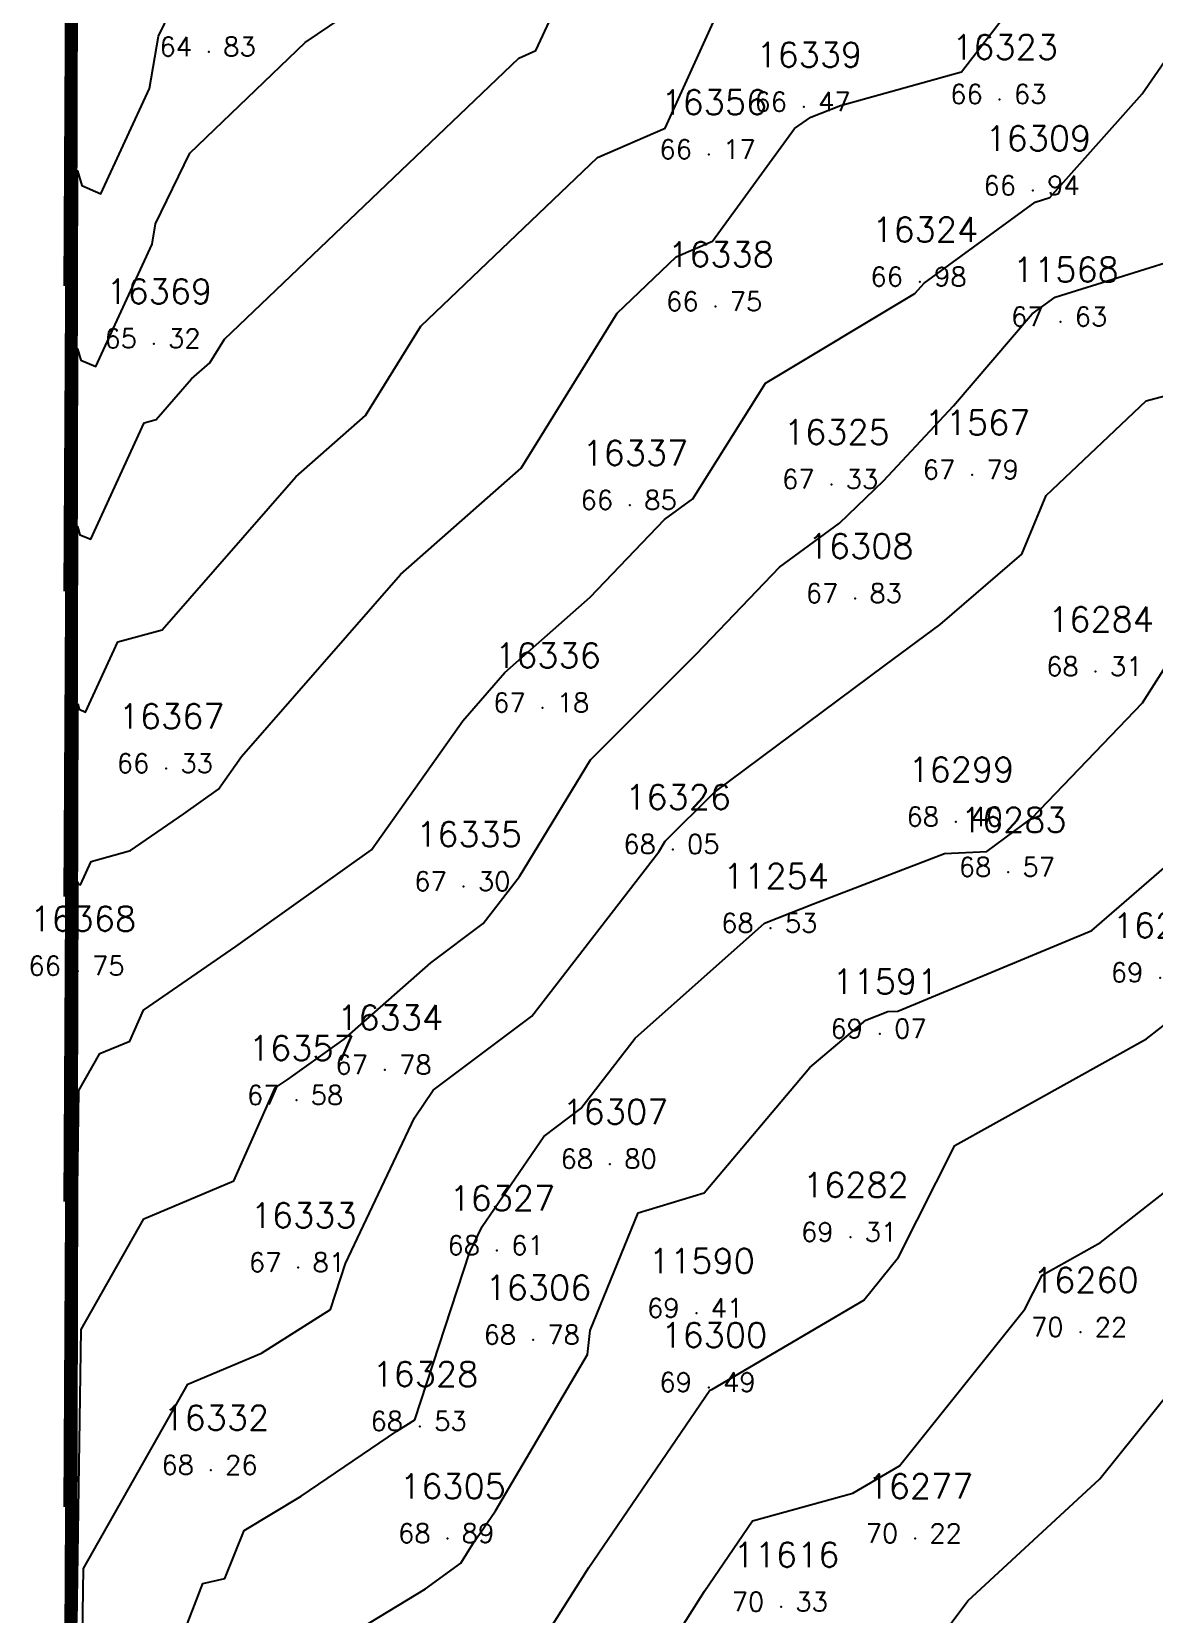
# Model space of a CAD drawing. Header units: millimetres. Extents: x 1412565 to 1412813, y 4931476 to 4931699.
# Drawn here: x 1412564.73 to 1412576.55, y 4931551.15 to 4931567.8 of the extents above; entities that cross this region are included whole.
import ezdxf
from ezdxf.enums import TextEntityAlignment as Align

# ---------------------------------------------------------------- set-up
doc = ezdxf.new("R2010")
doc.units = ezdxf.units.MM
for name, color, linetype in [('CIVIL', 50, 'Continuous'), ('CIVIL-DRAW', 80, 'Continuous'), ('CIVIL-NONAME', 130, 'Continuous'), ('CIVIL-TEXT', 240, 'Continuous'), ('CIVIL-Z', 50, 'Continuous'), ('Tcontours0', 7, 'Continuous'), ('Tcontours1', 7, 'Continuous'), ('Tcontours2', 7, 'Continuous')]:
    doc.layers.add(name, color=color, linetype=linetype)
doc.styles.add('CIVILCADMAIN', font='TXT.SHX')
doc.styles.get("Standard").update_dxf_attribs({"font": 'arial.ttf'})

# ---------------------------------------------------------------- blocks, each defined once
blk = doc.blocks.new('CIVIL-ZZ')
at = {"layer": 'CIVIL-DRAW'}
blk.add_point((0, 0), dxfattribs=at)
at = {"layer": 'CIVIL-NONAME'}
blk.add_attdef('NAME', text='', height=1.8, dxfattribs=at).set_placement((0, 2.1), align=Align.CENTER)
at = {"layer": 'CIVIL-TEXT', "flags": 8}
blk.add_attdef('TEXT', text='', height=2, dxfattribs=at).set_placement((0.2, -3.3), align=Align.CENTER)
at = {"layer": 'CIVIL-Z'}
blk.add_attdef('Z1', text='', height=1.6, dxfattribs=at).set_placement((-0.75, -0.225), align=Align.RIGHT)
blk.add_attdef('Z2', (0.75, -0.225), '', height=1.6, dxfattribs=at)

msp = doc.modelspace()

# ---------------------------------------------------------------- linework, layer by layer
at = {"layer": 'Tcontours0'}
for points, elevation in [([(1412565.077, 4931536.228), (1412565.118, 4931543.543), (1412565.18, 4931573.397), (1412565.208, 4931583.172)], 60), ([(1412565.175, 4931550.11), (1412565.217, 4931564.467), (1412565.252, 4931564.346), (1412565.41, 4931564.279), (1412566.002, 4931565.568), (1412566.039, 4931565.782), (1412566.399, 4931566.525), (1412567.613, 4931567.689), (1412568.79, 4931568.488)], 65), ([(1412570.513, 4931549.339), (1412571.816, 4931551.395), (1412572.321, 4931552.138), (1412573.376, 4931552.429), (1412573.866, 4931552.716), (1412575.185, 4931554.362), (1412575.366, 4931554.721), (1412575.982, 4931555.063), (1412577.85, 4931556.525)], 70)]:
    msp.add_lwpolyline(points, dxfattribs=dict(at, elevation=elevation))
at = {"layer": 'Tcontours1'}
for points, elevation in [([(1412565.081, 4931561.916), (1412565.145, 4931573.364), (1412565.184, 4931592.026)], 56), ([(1412565.08, 4931555.494), (1412565.138, 4931565.909), (1412565.183, 4931587.369)], 57), ([(1412565.078, 4931542.65), (1412565.125, 4931550.998), (1412565.181, 4931578.054), (1412565.207, 4931586.914)], 59), ([(1412565.079, 4931549.072), (1412565.131, 4931558.453), (1412565.182, 4931582.711)], 58), ([(1412565.075, 4931523.384), (1412565.104, 4931528.632), (1412565.178, 4931564.082), (1412565.212, 4931575.69), (1412565.306, 4931575.363), (1412565.735, 4931575.18), (1412565.834, 4931575.395), (1412565.92, 4931575.893), (1412566.657, 4931576.638), (1412566.918, 4931576.981), (1412567.185, 4931577.425), (1412568.007, 4931577.291), (1412569.066, 4931577.385), (1412569.679, 4931577.731), (1412570.864, 4931578.082), (1412571.278, 4931578.187), (1412572.093, 4931578.423), (1412573.422, 4931579.519)], 62), ([(1412565.076, 4931529.806), (1412565.111, 4931536.088), (1412565.179, 4931568.739), (1412565.21, 4931579.431)], 61), ([(1412565.098, 4931521.177), (1412565.177, 4931559.425), (1412565.214, 4931571.949), (1412565.288, 4931571.691), (1412565.627, 4931571.546), (1412565.89, 4931572.119), (1412566.12, 4931573.447), (1412567.337, 4931574.678), (1412567.81, 4931575.159), (1412568.09, 4931575.336), (1412568.326, 4931575.528), (1412569.126, 4931575.985), (1412569.781, 4931576.043), (1412570.332, 4931576.354), (1412571.005, 4931576.584), (1412571.712, 4931577.033), (1412572.273, 4931577.175), (1412573.126, 4931577.423), (1412573.978, 4931577.619), (1412574.595, 4931578.289), (1412575.308, 4931579.31)], 63), ([(1412565.173, 4931540.796), (1412565.216, 4931555.635), (1412565.232, 4931556.663), (1412565.452, 4931557.051), (1412565.767, 4931557.184), (1412565.913, 4931557.51), (1412566.884, 4931558.179), (1412568.312, 4931559.194), (1412569.271, 4931560.554), (1412569.714, 4931561.061), (1412570.612, 4931561.852), (1412571.393, 4931562.67), (1412571.693, 4931562.889), (1412572.456, 4931564.104), (1412574.027, 4931565.048), (1412574.094, 4931565.12), (1412574.126, 4931565.157), (1412575.295, 4931566.01), (1412575.449, 4931566.058), (1412576.421, 4931567.149), (1412576.688, 4931567.533), (1412578.818, 4931569.411)], 67), ([(1412565.091, 4931513.722), (1412565.176, 4931554.768), (1412565.215, 4931568.208)], 64), ([(1412565.174, 4931545.453), (1412565.219, 4931560.726), (1412565.234, 4931560.674), (1412565.301, 4931560.645), (1412565.64, 4931561.382), (1412566.108, 4931561.511), (1412567.515, 4931563.12), (1412568.247, 4931563.764), (1412568.83, 4931564.705), (1412570.689, 4931566.479), (1412571.399, 4931566.787), (1412572.051, 4931568.219)], 66), ([(1412565.202, 4931546.494), (1412565.279, 4931551.635), (1412566.379, 4931553.574), (1412567.152, 4931553.901), (1412567.878, 4931554.359), (1412568.036, 4931554.843), (1412568.763, 4931556.376), (1412568.961, 4931556.666), (1412569.999, 4931557.447), (1412571.333, 4931559.174), (1412571.401, 4931559.286), (1412571.916, 4931559.8), (1412573.716, 4931561.139), (1412574.296, 4931561.567), (1412575.155, 4931562.304), (1412575.411, 4931562.924), (1412576.462, 4931563.92), (1412577.563, 4931564.213), (1412578.596, 4931564.299), (1412578.824, 4931565.17), (1412578.853, 4931565.632), (1412579.131, 4931565.985), (1412580.575, 4931567.399), (1412581.938, 4931568.301)], 68), ([(1412567.699, 4931550.706), (1412568.877, 4931551.42), (1412569.249, 4931551.691), (1412569.378, 4931551.895), (1412569.614, 4931552.242), (1412570.583, 4931553.885), (1412570.611, 4931554.138), (1412571.118, 4931555.375), (1412571.812, 4931555.588), (1412572.924, 4931556.905), (1412573.511, 4931557.404), (1412573.744, 4931557.493), (1412573.849, 4931557.498), (1412575.892, 4931558.348), (1412577.385, 4931559.642)], 69)]:
    msp.add_lwpolyline(points, dxfattribs=dict(at, elevation=elevation))
at = {"layer": 'Tcontours2'}
for points, elevation in [([(1412565.081, 4931565.127), (1412565.148, 4931577.091), (1412565.184, 4931594.355)], 55.5), ([(1412565.08, 4931558.705), (1412565.142, 4931569.636), (1412565.183, 4931589.697)], 56.5), ([(1412565.077, 4931539.439), (1412565.121, 4931547.271), (1412565.18, 4931575.725), (1412565.208, 4931585.043)], 59.5), ([(1412565.079, 4931552.283), (1412565.135, 4931562.181), (1412565.182, 4931585.04)], 57.5), ([(1412565.076, 4931533.017), (1412565.114, 4931539.815), (1412565.179, 4931571.068), (1412565.209, 4931581.302)], 60.5), ([(1412565.078, 4931545.861), (1412565.128, 4931554.726), (1412565.181, 4931580.383)], 58.5), ([(1412565.101, 4931524.905), (1412565.177, 4931561.753), (1412565.213, 4931573.82), (1412565.297, 4931573.527), (1412565.681, 4931573.363), (1412565.862, 4931573.757), (1412566.02, 4931574.67), (1412567.37, 4931576.036), (1412567.675, 4931576.436), (1412567.929, 4931576.581), (1412569.424, 4931576.714), (1412570.604, 4931577.381), (1412570.672, 4931577.401), (1412571.775, 4931577.681), (1412573.578, 4931578.205), (1412573.695, 4931578.232), (1412573.78, 4931578.324), (1412575.01, 4931580.085)], 62.5), ([(1412565.076, 4931526.595), (1412565.108, 4931532.36), (1412565.178, 4931566.411), (1412565.211, 4931577.561), (1412565.315, 4931577.199), (1412565.789, 4931576.997), (1412565.806, 4931577.032), (1412565.82, 4931577.115), (1412565.943, 4931577.24), (1412565.986, 4931577.297), (1412566.636, 4931578.376), (1412568.63, 4931578.049), (1412568.709, 4931578.056), (1412568.754, 4931578.082), (1412569.063, 4931578.173), (1412570.643, 4931579.282)], 61.5), ([(1412565.094, 4931517.45), (1412565.176, 4931557.096), (1412565.214, 4931570.079)], 63.5), ([(1412565.087, 4931509.994), (1412565.176, 4931552.439), (1412565.216, 4931566.337), (1412565.261, 4931566.183), (1412565.464, 4931566.096), (1412565.974, 4931567.206), (1412566.069, 4931567.755), (1412566.512, 4931568.668)], 64.5), ([(1412565.174, 4931543.124), (1412565.22, 4931558.855), (1412565.225, 4931558.838), (1412565.247, 4931558.828), (1412565.36, 4931559.074), (1412565.774, 4931559.188), (1412566.336, 4931559.575), (1412566.699, 4931559.833), (1412566.942, 4931560.178), (1412568.615, 4931562.09), (1412569.884, 4931563.209), (1412570.897, 4931564.842), (1412571.516, 4931565.433), (1412571.9, 4931565.6), (1412572.76, 4931566.785), (1412572.932, 4931566.902), (1412573.246, 4931567.025), (1412574.519, 4931567.38), (1412575.159, 4931568.214)], 66.5), ([(1412565.209, 4931551.065), (1412565.256, 4931554.149), (1412565.915, 4931555.312), (1412566.862, 4931555.712), (1412567.298, 4931556.691), (1412567.432, 4931556.783), (1412568.023, 4931557.203), (1412568.934, 4931558.006), (1412569.485, 4931558.421), (1412569.867, 4931558.914), (1412570.614, 4931560.142), (1412571.73, 4931561.256), (1412572.602, 4931562.17), (1412573.235, 4931562.632), (1412573.697, 4931563.077), (1412574.433, 4931563.867), (1412575.264, 4931564.834), (1412575.505, 4931565.01), (1412576.941, 4931565.458), (1412577.013, 4931565.539), (1412577.756, 4931566.609), (1412578.702, 4931567.444), (1412579.17, 4931567.999)], 67.5), ([(1412565.175, 4931547.782), (1412565.218, 4931562.596), (1412565.243, 4931562.51), (1412565.356, 4931562.462), (1412565.919, 4931563.689), (1412566.043, 4931563.723), (1412566.416, 4931564.149), (1412566.609, 4931564.32), (1412566.764, 4931564.569), (1412569.861, 4931567.524), (1412570.041, 4931567.603), (1412570.207, 4931567.966)], 65.5), ([(1412573.563, 4931549.928), (1412574.585, 4931551.293), (1412575.976, 4931552.579), (1412576.918, 4931553.753), (1412577.932, 4931554.823), (1412578.804, 4931555.506), (1412579.016, 4931555.93), (1412579.583, 4931556.341), (1412580.499, 4931557.203), (1412581.423, 4931557.893), (1412582.153, 4931559.029), (1412582.596, 4931559.416), (1412583.114, 4931559.646), (1412584.209, 4931560.376), (1412585.013, 4931561.223), (1412586.208, 4931562.155), (1412587.169, 4931562.694)], 70.5), ([(1412566.319, 4931550.912), (1412566.536, 4931551.477), (1412566.766, 4931551.528), (1412566.97, 4931552.033), (1412567.569, 4931552.396), (1412568.576, 4931553.079), (1412568.767, 4931553.2), (1412569.343, 4931554.955), (1412569.474, 4931555.232), (1412570.123, 4931556.181), (1412570.512, 4931556.474), (1412571.084, 4931557.214), (1412572.446, 4931558.422), (1412572.96, 4931558.628), (1412574.341, 4931559.157), (1412574.784, 4931559.178), (1412575.258, 4931559.528), (1412576.423, 4931560.742), (1412576.873, 4931561.446)], 68.5), ([(1412569.881, 4931550.515), (1412570.597, 4931551.645), (1412571.869, 4931553.512), (1412571.89, 4931553.518), (1412573.492, 4931554.458), (1412573.855, 4931554.911), (1412574.449, 4931556.086), (1412576.465, 4931557.207), (1412576.896, 4931557.544)], 69.5)]:
    msp.add_lwpolyline(points, dxfattribs=dict(at, elevation=elevation))

# ---------------------------------------------------------------- block references
at = {"layer": 'CIVIL'}
ref = msp.add_blockref('CIVIL-ZZ', (1412566.6, 4931567.59, 64.83), dxfattribs=dict(at, xscale=0.2, yscale=0.2))
ref.add_attrib('Z2', '83', (1412566.75, 4931567.545), dxfattribs={"layer": 'CIVIL-Z', "height": 0.2, "style": 'CIVILCADMAIN'})
ref.add_attrib('Z1', '64', (1412566.08, 4931567.545), dxfattribs={"layer": 'CIVIL-Z', "height": 0.2, "style": 'CIVILCADMAIN'})
ref.add_attrib('NAME', '16381', (1412566.1, 4931568.01), dxfattribs={"layer": 'CIVIL-NONAME', "height": 0.26, "style": 'CIVILCADMAIN'})
ref = msp.add_blockref('CIVIL-ZZ', (1412572.86, 4931567.01, 66.47), dxfattribs=dict(at, xscale=0.2, yscale=0.2))
ref.add_attrib('Z2', '47', (1412573.01, 4931566.965), dxfattribs={"layer": 'CIVIL-Z', "height": 0.2, "style": 'CIVILCADMAIN'})
ref.add_attrib('Z1', '66', (1412572.34, 4931566.965), dxfattribs={"layer": 'CIVIL-Z', "height": 0.2, "style": 'CIVILCADMAIN'})
ref.add_attrib('NAME', '16339', (1412572.36, 4931567.43), dxfattribs={"layer": 'CIVIL-NONAME', "height": 0.26, "style": 'CIVILCADMAIN'})
ref = msp.add_blockref('CIVIL-ZZ', (1412574.92, 4931567.09, 66.63), dxfattribs=dict(at, xscale=0.2, yscale=0.2))
ref.add_attrib('Z2', '63', (1412575.07, 4931567.045), dxfattribs={"layer": 'CIVIL-Z', "height": 0.2, "style": 'CIVILCADMAIN'})
ref.add_attrib('Z1', '66', (1412574.4, 4931567.045), dxfattribs={"layer": 'CIVIL-Z', "height": 0.2, "style": 'CIVILCADMAIN'})
ref.add_attrib('NAME', '16323', (1412574.42, 4931567.51), dxfattribs={"layer": 'CIVIL-NONAME', "height": 0.26, "style": 'CIVILCADMAIN'})
ref = msp.add_blockref('CIVIL-ZZ', (1412571.86, 4931566.51, 66.17), dxfattribs=dict(at, xscale=0.2, yscale=0.2))
ref.add_attrib('Z2', '17', (1412572.01, 4931566.465), dxfattribs={"layer": 'CIVIL-Z', "height": 0.2, "style": 'CIVILCADMAIN'})
ref.add_attrib('Z1', '66', (1412571.34, 4931566.465), dxfattribs={"layer": 'CIVIL-Z', "height": 0.2, "style": 'CIVILCADMAIN'})
ref.add_attrib('NAME', '16356', (1412571.36, 4931566.93), dxfattribs={"layer": 'CIVIL-NONAME', "height": 0.26, "style": 'CIVILCADMAIN'})
ref = msp.add_blockref('CIVIL-ZZ', (1412575.27, 4931566.13, 66.94), dxfattribs=dict(at, xscale=0.2, yscale=0.2))
ref.add_attrib('Z2', '94', (1412575.42, 4931566.085), dxfattribs={"layer": 'CIVIL-Z', "height": 0.2, "style": 'CIVILCADMAIN'})
ref.add_attrib('Z1', '66', (1412574.75, 4931566.085), dxfattribs={"layer": 'CIVIL-Z', "height": 0.2, "style": 'CIVILCADMAIN'})
ref.add_attrib('NAME', '16309', (1412574.77, 4931566.55), dxfattribs={"layer": 'CIVIL-NONAME', "height": 0.26, "style": 'CIVILCADMAIN'})
ref = msp.add_blockref('CIVIL-ZZ', (1412574.08, 4931565.17, 66.98), dxfattribs=dict(at, xscale=0.2, yscale=0.2))
ref.add_attrib('Z2', '98', (1412574.23, 4931565.125), dxfattribs={"layer": 'CIVIL-Z', "height": 0.2, "style": 'CIVILCADMAIN'})
ref.add_attrib('Z1', '66', (1412573.56, 4931565.125), dxfattribs={"layer": 'CIVIL-Z', "height": 0.2, "style": 'CIVILCADMAIN'})
ref.add_attrib('NAME', '16324', (1412573.58, 4931565.59), dxfattribs={"layer": 'CIVIL-NONAME', "height": 0.26, "style": 'CIVILCADMAIN'})
ref = msp.add_blockref('CIVIL-ZZ', (1412571.93, 4931564.91, 66.75), dxfattribs=dict(at, xscale=0.2, yscale=0.2))
ref.add_attrib('Z2', '75', (1412572.08, 4931564.865), dxfattribs={"layer": 'CIVIL-Z', "height": 0.2, "style": 'CIVILCADMAIN'})
ref.add_attrib('Z1', '66', (1412571.41, 4931564.865), dxfattribs={"layer": 'CIVIL-Z', "height": 0.2, "style": 'CIVILCADMAIN'})
ref.add_attrib('NAME', '16338', (1412571.43, 4931565.33), dxfattribs={"layer": 'CIVIL-NONAME', "height": 0.26, "style": 'CIVILCADMAIN'})
ref = msp.add_blockref('CIVIL-ZZ', (1412575.56, 4931564.75, 67.63), dxfattribs=dict(at, xscale=0.2, yscale=0.2))
ref.add_attrib('Z2', '63', (1412575.71, 4931564.705), dxfattribs={"layer": 'CIVIL-Z', "height": 0.2, "style": 'CIVILCADMAIN'})
ref.add_attrib('Z1', '67', (1412575.04, 4931564.705), dxfattribs={"layer": 'CIVIL-Z', "height": 0.2, "style": 'CIVILCADMAIN'})
ref.add_attrib('NAME', '11568', (1412575.06, 4931565.17), dxfattribs={"layer": 'CIVIL-NONAME', "height": 0.26, "style": 'CIVILCADMAIN'})
ref = msp.add_blockref('CIVIL-ZZ', (1412566.02, 4931564.52, 65.32), dxfattribs=dict(at, xscale=0.2, yscale=0.2))
ref.add_attrib('Z2', '32', (1412566.17, 4931564.475), dxfattribs={"layer": 'CIVIL-Z', "height": 0.2, "style": 'CIVILCADMAIN'})
ref.add_attrib('Z1', '65', (1412565.5, 4931564.475), dxfattribs={"layer": 'CIVIL-Z', "height": 0.2, "style": 'CIVILCADMAIN'})
ref.add_attrib('NAME', '16369', (1412565.52, 4931564.94), dxfattribs={"layer": 'CIVIL-NONAME', "height": 0.26, "style": 'CIVILCADMAIN'})
ref = msp.add_blockref('CIVIL-ZZ', (1412573.15, 4931563.04, 67.33), dxfattribs=dict(at, xscale=0.2, yscale=0.2))
ref.add_attrib('Z2', '33', (1412573.3, 4931562.995), dxfattribs={"layer": 'CIVIL-Z', "height": 0.2, "style": 'CIVILCADMAIN'})
ref.add_attrib('Z1', '67', (1412572.63, 4931562.995), dxfattribs={"layer": 'CIVIL-Z', "height": 0.2, "style": 'CIVILCADMAIN'})
ref.add_attrib('NAME', '16325', (1412572.65, 4931563.46), dxfattribs={"layer": 'CIVIL-NONAME', "height": 0.26, "style": 'CIVILCADMAIN'})
ref = msp.add_blockref('CIVIL-ZZ', (1412574.63, 4931563.14, 67.79), dxfattribs=dict(at, xscale=0.2, yscale=0.2))
ref.add_attrib('Z2', '79', (1412574.78, 4931563.095), dxfattribs={"layer": 'CIVIL-Z', "height": 0.2, "style": 'CIVILCADMAIN'})
ref.add_attrib('Z1', '67', (1412574.11, 4931563.095), dxfattribs={"layer": 'CIVIL-Z', "height": 0.2, "style": 'CIVILCADMAIN'})
ref.add_attrib('NAME', '11567', (1412574.13, 4931563.56), dxfattribs={"layer": 'CIVIL-NONAME', "height": 0.26, "style": 'CIVILCADMAIN'})
ref = msp.add_blockref('CIVIL-ZZ', (1412571.03, 4931562.82, 66.85), dxfattribs=dict(at, xscale=0.2, yscale=0.2))
ref.add_attrib('Z2', '85', (1412571.18, 4931562.775), dxfattribs={"layer": 'CIVIL-Z', "height": 0.2, "style": 'CIVILCADMAIN'})
ref.add_attrib('Z1', '66', (1412570.51, 4931562.775), dxfattribs={"layer": 'CIVIL-Z', "height": 0.2, "style": 'CIVILCADMAIN'})
ref.add_attrib('NAME', '16337', (1412570.53, 4931563.24), dxfattribs={"layer": 'CIVIL-NONAME', "height": 0.26, "style": 'CIVILCADMAIN'})
ref = msp.add_blockref('CIVIL-ZZ', (1412573.4, 4931561.84, 67.83), dxfattribs=dict(at, xscale=0.2, yscale=0.2))
ref.add_attrib('Z2', '83', (1412573.55, 4931561.795), dxfattribs={"layer": 'CIVIL-Z', "height": 0.2, "style": 'CIVILCADMAIN'})
ref.add_attrib('Z1', '67', (1412572.88, 4931561.795), dxfattribs={"layer": 'CIVIL-Z', "height": 0.2, "style": 'CIVILCADMAIN'})
ref.add_attrib('NAME', '16308', (1412572.9, 4931562.26), dxfattribs={"layer": 'CIVIL-NONAME', "height": 0.26, "style": 'CIVILCADMAIN'})
ref = msp.add_blockref('CIVIL-ZZ', (1412575.93, 4931561.07, 68.31), dxfattribs=dict(at, xscale=0.2, yscale=0.2))
ref.add_attrib('Z2', '31', (1412576.08, 4931561.025), dxfattribs={"layer": 'CIVIL-Z', "height": 0.2, "style": 'CIVILCADMAIN'})
ref.add_attrib('Z1', '68', (1412575.41, 4931561.025), dxfattribs={"layer": 'CIVIL-Z', "height": 0.2, "style": 'CIVILCADMAIN'})
ref.add_attrib('NAME', '16284', (1412575.43, 4931561.49), dxfattribs={"layer": 'CIVIL-NONAME', "height": 0.26, "style": 'CIVILCADMAIN'})
ref = msp.add_blockref('CIVIL-ZZ', (1412570.11, 4931560.69, 67.18), dxfattribs=dict(at, xscale=0.2, yscale=0.2))
ref.add_attrib('Z2', '18', (1412570.26, 4931560.645), dxfattribs={"layer": 'CIVIL-Z', "height": 0.2, "style": 'CIVILCADMAIN'})
ref.add_attrib('Z1', '67', (1412569.59, 4931560.645), dxfattribs={"layer": 'CIVIL-Z', "height": 0.2, "style": 'CIVILCADMAIN'})
ref.add_attrib('NAME', '16336', (1412569.61, 4931561.11), dxfattribs={"layer": 'CIVIL-NONAME', "height": 0.26, "style": 'CIVILCADMAIN'})
ref = msp.add_blockref('CIVIL-ZZ', (1412566.15, 4931560.05, 66.33), dxfattribs=dict(at, xscale=0.2, yscale=0.2))
ref.add_attrib('Z2', '33', (1412566.3, 4931560.005), dxfattribs={"layer": 'CIVIL-Z', "height": 0.2, "style": 'CIVILCADMAIN'})
ref.add_attrib('Z1', '66', (1412565.63, 4931560.005), dxfattribs={"layer": 'CIVIL-Z', "height": 0.2, "style": 'CIVILCADMAIN'})
ref.add_attrib('NAME', '16367', (1412565.65, 4931560.47), dxfattribs={"layer": 'CIVIL-NONAME', "height": 0.26, "style": 'CIVILCADMAIN'})
ref = msp.add_blockref('CIVIL-ZZ', (1412574.46, 4931559.49, 68.4), dxfattribs=dict(at, xscale=0.2, yscale=0.2))
ref.add_attrib('Z2', '40', (1412574.61, 4931559.445), dxfattribs={"layer": 'CIVIL-Z', "height": 0.2, "style": 'CIVILCADMAIN'})
ref.add_attrib('Z1', '68', (1412573.94, 4931559.445), dxfattribs={"layer": 'CIVIL-Z', "height": 0.2, "style": 'CIVILCADMAIN'})
ref.add_attrib('NAME', '16299', (1412573.96, 4931559.91), dxfattribs={"layer": 'CIVIL-NONAME', "height": 0.26, "style": 'CIVILCADMAIN'})
ref = msp.add_blockref('CIVIL-ZZ', (1412571.48, 4931559.2, 68.05), dxfattribs=dict(at, xscale=0.2, yscale=0.2))
ref.add_attrib('Z2', '05', (1412571.63, 4931559.155), dxfattribs={"layer": 'CIVIL-Z', "height": 0.2, "style": 'CIVILCADMAIN'})
ref.add_attrib('Z1', '68', (1412570.96, 4931559.155), dxfattribs={"layer": 'CIVIL-Z', "height": 0.2, "style": 'CIVILCADMAIN'})
ref.add_attrib('NAME', '16326', (1412570.98, 4931559.62), dxfattribs={"layer": 'CIVIL-NONAME', "height": 0.26, "style": 'CIVILCADMAIN'})
ref = msp.add_blockref('CIVIL-ZZ', (1412575.01, 4931558.96, 68.57), dxfattribs=dict(at, xscale=0.2, yscale=0.2))
ref.add_attrib('Z2', '57', (1412575.16, 4931558.915), dxfattribs={"layer": 'CIVIL-Z', "height": 0.2, "style": 'CIVILCADMAIN'})
ref.add_attrib('Z1', '68', (1412574.49, 4931558.915), dxfattribs={"layer": 'CIVIL-Z', "height": 0.2, "style": 'CIVILCADMAIN'})
ref.add_attrib('NAME', '16283', (1412574.51, 4931559.38), dxfattribs={"layer": 'CIVIL-NONAME', "height": 0.26, "style": 'CIVILCADMAIN'})
ref = msp.add_blockref('CIVIL-ZZ', (1412569.28, 4931558.81, 67.3), dxfattribs=dict(at, xscale=0.2, yscale=0.2))
ref.add_attrib('Z2', '30', (1412569.43, 4931558.765), dxfattribs={"layer": 'CIVIL-Z', "height": 0.2, "style": 'CIVILCADMAIN'})
ref.add_attrib('Z1', '67', (1412568.76, 4931558.765), dxfattribs={"layer": 'CIVIL-Z', "height": 0.2, "style": 'CIVILCADMAIN'})
ref.add_attrib('NAME', '16335', (1412568.78, 4931559.23), dxfattribs={"layer": 'CIVIL-NONAME', "height": 0.26, "style": 'CIVILCADMAIN'})
ref = msp.add_blockref('CIVIL-ZZ', (1412572.51, 4931558.37, 68.53), dxfattribs=dict(at, xscale=0.2, yscale=0.2))
ref.add_attrib('Z2', '53', (1412572.66, 4931558.325), dxfattribs={"layer": 'CIVIL-Z', "height": 0.2, "style": 'CIVILCADMAIN'})
ref.add_attrib('Z1', '68', (1412571.99, 4931558.325), dxfattribs={"layer": 'CIVIL-Z', "height": 0.2, "style": 'CIVILCADMAIN'})
ref.add_attrib('NAME', '11254', (1412572.01, 4931558.79), dxfattribs={"layer": 'CIVIL-NONAME', "height": 0.26, "style": 'CIVILCADMAIN'})
ref = msp.add_blockref('CIVIL-ZZ', (1412565.22, 4931557.92, 66.75), dxfattribs=dict(at, xscale=0.2, yscale=0.2))
ref.add_attrib('Z2', '75', (1412565.37, 4931557.875), dxfattribs={"layer": 'CIVIL-Z', "height": 0.2, "style": 'CIVILCADMAIN'})
ref.add_attrib('Z1', '66', (1412564.7, 4931557.875), dxfattribs={"layer": 'CIVIL-Z', "height": 0.2, "style": 'CIVILCADMAIN'})
ref.add_attrib('NAME', '16368', (1412564.72, 4931558.34), dxfattribs={"layer": 'CIVIL-NONAME', "height": 0.26, "style": 'CIVILCADMAIN'})
ref = msp.add_blockref('CIVIL-ZZ', (1412576.61, 4931557.85, 69.35), dxfattribs=dict(at, xscale=0.2, yscale=0.2))
ref.add_attrib('Z2', '35', (1412576.76, 4931557.805), dxfattribs={"layer": 'CIVIL-Z', "height": 0.2, "style": 'CIVILCADMAIN'})
ref.add_attrib('Z1', '69', (1412576.09, 4931557.805), dxfattribs={"layer": 'CIVIL-Z', "height": 0.2, "style": 'CIVILCADMAIN'})
ref.add_attrib('NAME', '16276', (1412576.11, 4931558.27), dxfattribs={"layer": 'CIVIL-NONAME', "height": 0.26, "style": 'CIVILCADMAIN'})
ref = msp.add_blockref('CIVIL-ZZ', (1412573.66, 4931557.26, 69.07), dxfattribs=dict(at, xscale=0.2, yscale=0.2))
ref.add_attrib('Z2', '07', (1412573.81, 4931557.215), dxfattribs={"layer": 'CIVIL-Z', "height": 0.2, "style": 'CIVILCADMAIN'})
ref.add_attrib('Z1', '69', (1412573.14, 4931557.215), dxfattribs={"layer": 'CIVIL-Z', "height": 0.2, "style": 'CIVILCADMAIN'})
ref.add_attrib('NAME', '11591', (1412573.16, 4931557.68), dxfattribs={"layer": 'CIVIL-NONAME', "height": 0.26, "style": 'CIVILCADMAIN'})
ref = msp.add_blockref('CIVIL-ZZ', (1412568.45, 4931556.88, 67.78), dxfattribs=dict(at, xscale=0.2, yscale=0.2))
ref.add_attrib('Z2', '78', (1412568.6, 4931556.835), dxfattribs={"layer": 'CIVIL-Z', "height": 0.2, "style": 'CIVILCADMAIN'})
ref.add_attrib('Z1', '67', (1412567.93, 4931556.835), dxfattribs={"layer": 'CIVIL-Z', "height": 0.2, "style": 'CIVILCADMAIN'})
ref.add_attrib('NAME', '16334', (1412567.95, 4931557.3), dxfattribs={"layer": 'CIVIL-NONAME', "height": 0.26, "style": 'CIVILCADMAIN'})
ref = msp.add_blockref('CIVIL-ZZ', (1412567.52, 4931556.56, 67.58), dxfattribs=dict(at, xscale=0.2, yscale=0.2))
ref.add_attrib('Z2', '58', (1412567.67, 4931556.515), dxfattribs={"layer": 'CIVIL-Z', "height": 0.2, "style": 'CIVILCADMAIN'})
ref.add_attrib('Z1', '67', (1412567, 4931556.515), dxfattribs={"layer": 'CIVIL-Z', "height": 0.2, "style": 'CIVILCADMAIN'})
ref.add_attrib('NAME', '16357', (1412567.02, 4931556.98), dxfattribs={"layer": 'CIVIL-NONAME', "height": 0.26, "style": 'CIVILCADMAIN'})
ref = msp.add_blockref('CIVIL-ZZ', (1412570.82, 4931555.89, 68.8), dxfattribs=dict(at, xscale=0.2, yscale=0.2))
ref.add_attrib('Z2', '80', (1412570.97, 4931555.845), dxfattribs={"layer": 'CIVIL-Z', "height": 0.2, "style": 'CIVILCADMAIN'})
ref.add_attrib('Z1', '68', (1412570.3, 4931555.845), dxfattribs={"layer": 'CIVIL-Z', "height": 0.2, "style": 'CIVILCADMAIN'})
ref.add_attrib('NAME', '16307', (1412570.32, 4931556.31), dxfattribs={"layer": 'CIVIL-NONAME', "height": 0.26, "style": 'CIVILCADMAIN'})
ref = msp.add_blockref('CIVIL-ZZ', (1412573.35, 4931555.12, 69.31), dxfattribs=dict(at, xscale=0.2, yscale=0.2))
ref.add_attrib('Z2', '31', (1412573.5, 4931555.075), dxfattribs={"layer": 'CIVIL-Z', "height": 0.2, "style": 'CIVILCADMAIN'})
ref.add_attrib('Z1', '69', (1412572.83, 4931555.075), dxfattribs={"layer": 'CIVIL-Z', "height": 0.2, "style": 'CIVILCADMAIN'})
ref.add_attrib('NAME', '16282', (1412572.85, 4931555.54), dxfattribs={"layer": 'CIVIL-NONAME', "height": 0.26, "style": 'CIVILCADMAIN'})
ref = msp.add_blockref('CIVIL-ZZ', (1412569.63, 4931554.98, 68.61), dxfattribs=dict(at, xscale=0.2, yscale=0.2))
ref.add_attrib('Z2', '61', (1412569.78, 4931554.935), dxfattribs={"layer": 'CIVIL-Z', "height": 0.2, "style": 'CIVILCADMAIN'})
ref.add_attrib('Z1', '68', (1412569.11, 4931554.935), dxfattribs={"layer": 'CIVIL-Z', "height": 0.2, "style": 'CIVILCADMAIN'})
ref.add_attrib('NAME', '16327', (1412569.13, 4931555.4), dxfattribs={"layer": 'CIVIL-NONAME', "height": 0.26, "style": 'CIVILCADMAIN'})
ref = msp.add_blockref('CIVIL-ZZ', (1412567.54, 4931554.8, 67.81), dxfattribs=dict(at, xscale=0.2, yscale=0.2))
ref.add_attrib('Z2', '81', (1412567.69, 4931554.755), dxfattribs={"layer": 'CIVIL-Z', "height": 0.2, "style": 'CIVILCADMAIN'})
ref.add_attrib('Z1', '67', (1412567.02, 4931554.755), dxfattribs={"layer": 'CIVIL-Z', "height": 0.2, "style": 'CIVILCADMAIN'})
ref.add_attrib('NAME', '16333', (1412567.04, 4931555.22), dxfattribs={"layer": 'CIVIL-NONAME', "height": 0.26, "style": 'CIVILCADMAIN'})
ref = msp.add_blockref('CIVIL-ZZ', (1412571.73, 4931554.32, 69.41), dxfattribs=dict(at, xscale=0.2, yscale=0.2))
ref.add_attrib('Z2', '41', (1412571.88, 4931554.275), dxfattribs={"layer": 'CIVIL-Z', "height": 0.2, "style": 'CIVILCADMAIN'})
ref.add_attrib('Z1', '69', (1412571.21, 4931554.275), dxfattribs={"layer": 'CIVIL-Z', "height": 0.2, "style": 'CIVILCADMAIN'})
ref.add_attrib('NAME', '11590', (1412571.23, 4931554.74), dxfattribs={"layer": 'CIVIL-NONAME', "height": 0.26, "style": 'CIVILCADMAIN'})
ref = msp.add_blockref('CIVIL-ZZ', (1412570.01, 4931554.04, 68.78), dxfattribs=dict(at, xscale=0.2, yscale=0.2))
ref.add_attrib('Z2', '78', (1412570.16, 4931553.995), dxfattribs={"layer": 'CIVIL-Z', "height": 0.2, "style": 'CIVILCADMAIN'})
ref.add_attrib('Z1', '68', (1412569.49, 4931553.995), dxfattribs={"layer": 'CIVIL-Z', "height": 0.2, "style": 'CIVILCADMAIN'})
ref.add_attrib('NAME', '16306', (1412569.51, 4931554.46), dxfattribs={"layer": 'CIVIL-NONAME', "height": 0.26, "style": 'CIVILCADMAIN'})
ref = msp.add_blockref('CIVIL-ZZ', (1412575.77, 4931554.12, 70.22), dxfattribs=dict(at, xscale=0.2, yscale=0.2))
ref.add_attrib('Z2', '22', (1412575.92, 4931554.075), dxfattribs={"layer": 'CIVIL-Z', "height": 0.2, "style": 'CIVILCADMAIN'})
ref.add_attrib('Z1', '70', (1412575.25, 4931554.075), dxfattribs={"layer": 'CIVIL-Z', "height": 0.2, "style": 'CIVILCADMAIN'})
ref.add_attrib('NAME', '16260', (1412575.27, 4931554.54), dxfattribs={"layer": 'CIVIL-NONAME', "height": 0.26, "style": 'CIVILCADMAIN'})
ref = msp.add_blockref('CIVIL-ZZ', (1412571.86, 4931553.54, 69.49), dxfattribs=dict(at, xscale=0.2, yscale=0.2))
ref.add_attrib('Z2', '49', (1412572.01, 4931553.495), dxfattribs={"layer": 'CIVIL-Z', "height": 0.2, "style": 'CIVILCADMAIN'})
ref.add_attrib('Z1', '69', (1412571.34, 4931553.495), dxfattribs={"layer": 'CIVIL-Z', "height": 0.2, "style": 'CIVILCADMAIN'})
ref.add_attrib('NAME', '16300', (1412571.36, 4931553.96), dxfattribs={"layer": 'CIVIL-NONAME', "height": 0.26, "style": 'CIVILCADMAIN'})
ref = msp.add_blockref('CIVIL-ZZ', (1412568.82, 4931553.13, 68.53), dxfattribs=dict(at, xscale=0.2, yscale=0.2))
ref.add_attrib('Z2', '53', (1412568.97, 4931553.085), dxfattribs={"layer": 'CIVIL-Z', "height": 0.2, "style": 'CIVILCADMAIN'})
ref.add_attrib('Z1', '68', (1412568.3, 4931553.085), dxfattribs={"layer": 'CIVIL-Z', "height": 0.2, "style": 'CIVILCADMAIN'})
ref.add_attrib('NAME', '16328', (1412568.32, 4931553.55), dxfattribs={"layer": 'CIVIL-NONAME', "height": 0.26, "style": 'CIVILCADMAIN'})
ref = msp.add_blockref('CIVIL-ZZ', (1412566.62, 4931552.67, 68.26), dxfattribs=dict(at, xscale=0.2, yscale=0.2))
ref.add_attrib('Z2', '26', (1412566.77, 4931552.625), dxfattribs={"layer": 'CIVIL-Z', "height": 0.2, "style": 'CIVILCADMAIN'})
ref.add_attrib('Z1', '68', (1412566.1, 4931552.625), dxfattribs={"layer": 'CIVIL-Z', "height": 0.2, "style": 'CIVILCADMAIN'})
ref.add_attrib('NAME', '16332', (1412566.12, 4931553.09), dxfattribs={"layer": 'CIVIL-NONAME', "height": 0.26, "style": 'CIVILCADMAIN'})
ref = msp.add_blockref('CIVIL-ZZ', (1412569.11, 4931551.95, 68.89), dxfattribs=dict(at, xscale=0.2, yscale=0.2))
ref.add_attrib('Z2', '89', (1412569.26, 4931551.905), dxfattribs={"layer": 'CIVIL-Z', "height": 0.2, "style": 'CIVILCADMAIN'})
ref.add_attrib('Z1', '68', (1412568.59, 4931551.905), dxfattribs={"layer": 'CIVIL-Z', "height": 0.2, "style": 'CIVILCADMAIN'})
ref.add_attrib('NAME', '16305', (1412568.61, 4931552.37), dxfattribs={"layer": 'CIVIL-NONAME', "height": 0.26, "style": 'CIVILCADMAIN'})
ref = msp.add_blockref('CIVIL-ZZ', (1412574.03, 4931551.95, 70.22), dxfattribs=dict(at, xscale=0.2, yscale=0.2))
ref.add_attrib('Z2', '22', (1412574.18, 4931551.905), dxfattribs={"layer": 'CIVIL-Z', "height": 0.2, "style": 'CIVILCADMAIN'})
ref.add_attrib('Z1', '70', (1412573.51, 4931551.905), dxfattribs={"layer": 'CIVIL-Z', "height": 0.2, "style": 'CIVILCADMAIN'})
ref.add_attrib('NAME', '16277', (1412573.53, 4931552.37), dxfattribs={"layer": 'CIVIL-NONAME', "height": 0.26, "style": 'CIVILCADMAIN'})
ref = msp.add_blockref('CIVIL-ZZ', (1412572.62, 4931551.23, 70.33), dxfattribs=dict(at, xscale=0.2, yscale=0.2))
ref.add_attrib('Z2', '33', (1412572.77, 4931551.185), dxfattribs={"layer": 'CIVIL-Z', "height": 0.2, "style": 'CIVILCADMAIN'})
ref.add_attrib('Z1', '70', (1412572.1, 4931551.185), dxfattribs={"layer": 'CIVIL-Z', "height": 0.2, "style": 'CIVILCADMAIN'})
ref.add_attrib('NAME', '11616', (1412572.12, 4931551.65), dxfattribs={"layer": 'CIVIL-NONAME', "height": 0.26, "style": 'CIVILCADMAIN'})

doc.saveas('drawing.dxf')
